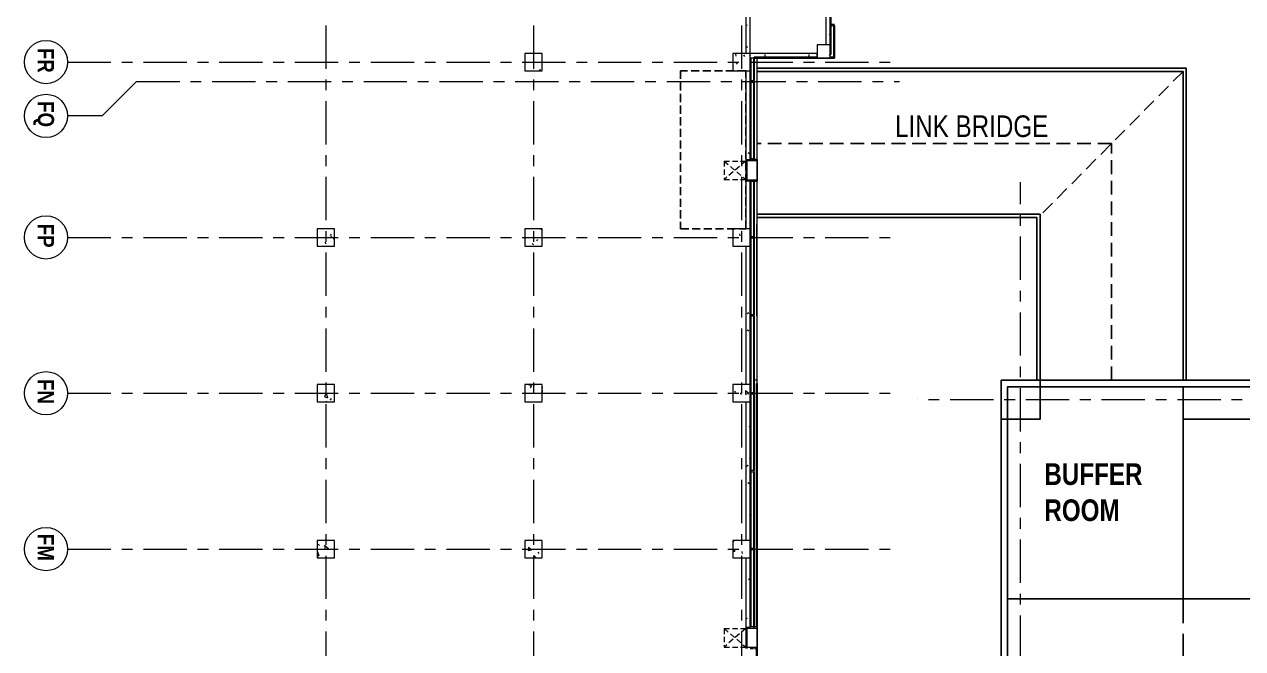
# Model space of a CAD drawing. Header units: millimetres. Extents: x 1009145 to 1153664, y -617377 to -449667.
# Drawn here: x 1009145 to 1065424, y -515087 to -486247 of the extents above; entities that cross this region are included whole.
import ezdxf

# ---------------------------------------------------------------- set-up
doc = ezdxf.new("R2010")
doc.units = ezdxf.units.MM
for name, pattern in [('Access Line', [382.3, 250, -132.3]), ('Centre', [7937.5, 1587.5, -1190.625, 3968.75, -1190.625]), ('IDA - Grid Line', [3500, 2000, -500, 500, -500]), ('IDA - Hidden 065', [537.5, 375, -162.5]), ('IMPORT-DASHED2 _3_', [952.5, 635, -317.5])]:
    doc.linetypes.add(name, pattern=pattern)
doc.layers.get('0').update_dxf_attribs({"color": 2})
for name, color, linetype in [('000_CTCI_CSA', 7, 'Continuous'), ('CTCI', 4, 'Continuous'), ('MOVING', 21, 'Continuous')]:
    doc.layers.add(name, color=color, linetype=linetype)
doc.layers.add('A-_--------_E-', color=7, linetype='Continuous', lineweight=9, true_color=0x00a600)
for name, color, linetype, lineweight in [('A-_ANOTGRID_E', 7, 'Continuous', 9), ('A-_CLAD----_E', 7, 'Continuous', 9), ('A-_CLAD----_E1', 7, 'Continuous', 9), ('A-_FLOR----_E', 7, 'Continuous', 9), ('A-_WALL----_E', 7, 'Continuous', 9), ('A-_WALL----_H', 7, 'Continuous', 9), ('A-_WIND----_E', 7, 'Continuous', 9), ('A-COLN----_E', 7, 'Continuous', 9), ('A-COLN----_E1', 7, 'Continuous', 9)]:
    doc.layers.add(name, color=color, linetype=linetype, lineweight=lineweight)
doc.styles.add('Arial Narrow_B', font='ARIALNB.TTF', dxfattribs={"height": 750})
doc.styles.add('Site Area', font='arial.ttf', dxfattribs={"width": 0.8})
pattern_1 = [(50, (0.0002, 0.0003), (1821.8403, -159.3907), [190.5, -2095.5]), (355, (0.0002, 0.0003), (-352.428, 1910.5674), [152.4, -1676.4]), (100.451, (151.8, -13.3), (1469.4262, 1751.166), [161.9, -1780.901]), (46.184, (0.0002, 508), (2710.791, -420.428), [285.75, -3143.25]), (96.636, (226, 473), (2374.0256, 2474.276), [242.85, -2671.351]), (351.184, (0.0002, 508), (2374.05, 2474.2525), [228.6, -2514.6]), (21, (254, 381), (1516.1442, -1022.6516), [190.5, -2095.5]), (326, (254, 381), (618.021, 1841.8805), [152.4, -1676.4]), (71.451, (380.3, 295.8), (2134.1713, 819.2124), [161.9, -1780.901]), (37.5, (0.0002, 0.0003), (30.88603, 845.5504), [83.82, -1572.26, 83.82, -3300.73]), (37.5, (0.0002, 0.0003), (30.88603, 845.5504), [-1739.9, -1617.98, 83.82, -1598.93]), (7.5, (0.0002, 0.0003), (668.1966, 1001.80575), [83.82, -886.46, 83.82, -2175.51]), (7.5, (0.0002, 0.0003), (668.1966, 1001.80575), [-1054.1, -1534.16, 83.82, -557.53]), (327.5, (-566.4, 0.0003), (1355.90933, -57.2896), [83.82, -551.18, 83.82, -4526.28]), (327.5, (-566.4, 0.0003), (1355.90933, -57.2896), [-718.82, -1897.38, 83.82, -2545.08]), (317.5, (-820.4, 0.0003), (1481.2932, 254.2664), [83.82, -741.68, 83.82, -3098.8]), (317.5, (-820.4, 0.0003), (1481.2932, 254.2664), [-909.32, -1231.9, 83.82, -1783.08])]
pattern_2 = [(50, (0.0002, 0.0003), (1821.8403, -159.3907), [190.5, -2095.5]), (355, (0.0002, 0.0003), (-352.428, 1910.5674), [152.4, -1676.4]), (100.451, (151.8, -13.3), (1469.4262, 1751.166), [161.9, -1780.901]), (46.184, (0.0002, 508), (2710.791, -420.428), [285.75, -3143.25]), (96.636, (226, 473), (2374.0256, 2474.276), [242.85, -2671.351]), (351.184, (0.0002, 508), (2374.05, 2474.2525), [228.6, -2514.6]), (21, (254, 381), (1516.1442, -1022.6516), [190.5, -2095.5]), (326, (254, 381), (618.021, 1841.8805), [152.4, -1676.4]), (71.451, (380.3, 295.8), (2134.1713, 819.2124), [161.9, -1780.901]), (37.5, (0.0002, 0.0003), (30.88603, 845.5504), [83.82, -1572.26, 83.82, -3300.73]), (37.5, (0.0002, 0.0003), (30.88603, 845.5504), [-1739.9, -1617.98, 83.82, -1598.93]), (7.5, (0.0002, 0.0003), (668.1966, 1001.80575), [83.82, -886.46, 83.82, -2175.51]), (7.5, (0.0002, 0.0003), (668.1966, 1001.80575), [-1054.1, -1534.16, 83.82, -557.53]), (327.5, (-566.4, 0.0003), (1355.90933, -57.2896), [83.82, -551.18, 83.82, -4526.28]), (327.5, (-566.4, 0.0003), (1355.90933, -57.2896), [-718.82, -1897.38, 83.82, -2545.08]), (317.5, (-820.4, 0.0003), (1481.2932, 254.2664), [83.82, -741.68, 83.82, -3098.8]), (317.5, (-820.4, 0.0003), (1481.2932, 254.2664), [-909.32, -1231.9, 83.82, -1783.08])]

# ---------------------------------------------------------------- blocks, each defined once
blk = doc.blocks.new('1659_F10N-PROBE_A_XF10N_R25_rvt-1-PH1 LEVEL 3 - PROBE')
at = {"layer": 'A-COLN----_E1'}
h = blk.add_hatch(dxfattribs=at)
h.set_pattern_fill('FP_56', color=252, angle=90, style=0, pattern_type=2)
h.set_pattern_definition([(50, (0.0002, 0.0003), (1821.8403, -159.3907), [190.5, -2095.5]), (355, (0.0002, 0.0003), (-352.428, 1910.5674), [152.4, -1676.4]), (100.451, (151.8, -13.3), (1469.4262, 1751.166), [161.9, -1780.901]), (46.184, (0.0002, 508), (2710.791, -420.428), [285.75, -3143.25]), (96.636, (226, 473), (2374.0256, 2474.276), [242.85, -2671.351]), (351.184, (0.0002, 508), (2374.05, 2474.2525), [228.6, -2514.6]), (21, (254, 381), (1516.1442, -1022.6516), [190.5, -2095.5]), (326, (254, 381), (618.021, 1841.8805), [152.4, -1676.4]), (71.451, (380.3, 295.8), (2134.1713, 819.2124), [161.9, -1780.901]), (37.5, (0.0002, 0.0003), (30.88603, 845.5504), [83.82, -1572.26, 83.82, -3300.73]), (37.5, (0.0002, 0.0003), (30.88603, 845.5504), [-1739.9, -1617.98, 83.82, -1598.93]), (7.5, (0.0002, 0.0003), (668.1966, 1001.80575), [83.82, -886.46, 83.82, -2175.51]), (7.5, (0.0002, 0.0003), (668.1966, 1001.80575), [-1054.1, -1534.16, 83.82, -557.53]), (327.5, (-566.4, 0.0003), (1355.9093, -57.2896), [83.82, -551.18, 83.82, -4526.28]), (327.5, (-566.4, 0.0003), (1355.9093, -57.2896), [-718.82, -1897.38, 83.82, -2545.08]), (317.5, (-820.4, 0.0003), (1481.2932, 254.2664), [83.82, -741.68, 83.82, -3098.8]), (317.5, (-820.4, 0.0003), (1481.2932, 254.2664), [-909.32, -1231.9, 83.82, -1783.08])])
h.paths.add_polyline_path([(851557, 329056), (851557, 329656), (850957, 329656), (850957, 329056)])
h = blk.add_hatch(dxfattribs=at)
h.set_pattern_fill('FP_18', color=252, angle=90, style=0, pattern_type=2)
h.set_pattern_definition([(50, (0.0002, 0.0003), (1821.8403, -159.3907), [190.5, -2095.5]), (355, (0.0002, 0.0003), (-352.428, 1910.5674), [152.4, -1676.4]), (100.451, (151.8, -13.3), (1469.4262, 1751.166), [161.9, -1780.901]), (46.184, (0.0002, 508), (2710.791, -420.428), [285.75, -3143.25]), (96.636, (226, 473), (2374.0256, 2474.276), [242.85, -2671.351]), (351.184, (0.0002, 508), (2374.05, 2474.2525), [228.6, -2514.6]), (21, (254, 381), (1516.1442, -1022.6516), [190.5, -2095.5]), (326, (254, 381), (618.021, 1841.8805), [152.4, -1676.4]), (71.451, (380.3, 295.8), (2134.1713, 819.2124), [161.9, -1780.901]), (37.5, (0.0002, 0.0003), (30.88603, 845.5504), [83.82, -1572.26, 83.82, -3300.73]), (37.5, (0.0002, 0.0003), (30.88603, 845.5504), [-1739.9, -1617.98, 83.82, -1598.93]), (7.5, (0.0002, 0.0003), (668.1966, 1001.80575), [83.82, -886.46, 83.82, -2175.51]), (7.5, (0.0002, 0.0003), (668.1966, 1001.80575), [-1054.1, -1534.16, 83.82, -557.53]), (327.5, (-566.4, 0.0003), (1355.9093, -57.2896), [83.82, -551.18, 83.82, -4526.28]), (327.5, (-566.4, 0.0003), (1355.9093, -57.2896), [-718.82, -1897.38, 83.82, -2545.08]), (317.5, (-820.4, 0.0003), (1481.2932, 254.2664), [83.82, -741.68, 83.82, -3098.8]), (317.5, (-820.4, 0.0003), (1481.2932, 254.2664), [-909.32, -1231.9, 83.82, -1783.08])])
h.paths.add_polyline_path([(852157, 325156), (852157, 325956), (851357, 325956), (851357, 325156)])
h = blk.add_hatch(dxfattribs=at)
h.set_pattern_fill('FP_17', color=252, angle=90, style=0, pattern_type=2)
h.set_pattern_definition([(50, (0.0002, 0.0003), (1821.8403, -159.3907), [190.5, -2095.5]), (355, (0.0002, 0.0003), (-352.428, 1910.5674), [152.4, -1676.4]), (100.451, (151.8, -13.3), (1469.4262, 1751.166), [161.9, -1780.901]), (46.184, (0.0002, 508), (2710.791, -420.428), [285.75, -3143.25]), (96.636, (226, 473), (2374.0256, 2474.276), [242.85, -2671.351]), (351.184, (0.0002, 508), (2374.05, 2474.2525), [228.6, -2514.6]), (21, (254, 381), (1516.1442, -1022.6516), [190.5, -2095.5]), (326, (254, 381), (618.021, 1841.8805), [152.4, -1676.4]), (71.451, (380.3, 295.8), (2134.1713, 819.2124), [161.9, -1780.901]), (37.5, (0.0002, 0.0003), (30.88603, 845.5504), [83.82, -1572.26, 83.82, -3300.73]), (37.5, (0.0002, 0.0003), (30.88603, 845.5504), [-1739.9, -1617.98, 83.82, -1598.93]), (7.5, (0.0002, 0.0003), (668.1966, 1001.80575), [83.82, -886.46, 83.82, -2175.51]), (7.5, (0.0002, 0.0003), (668.1966, 1001.80575), [-1054.1, -1534.16, 83.82, -557.53]), (327.5, (-566.4, 0.0003), (1355.90933, -57.2896), [83.82, -551.18, 83.82, -4526.28]), (327.5, (-566.4, 0.0003), (1355.90933, -57.2896), [-718.82, -1897.38, 83.82, -2545.08]), (317.5, (-820.4, 0.0003), (1481.2932, 254.2664), [83.82, -741.68, 83.82, -3098.8]), (317.5, (-820.4, 0.0003), (1481.2932, 254.2664), [-909.32, -1231.9, 83.82, -1783.08])])
h.paths.add_polyline_path([(860257, 325156), (860257, 325956), (859457, 325956), (859457, 325156)])
h = blk.add_hatch(dxfattribs=at)
h.set_pattern_fill('FP_16', color=252, angle=90, style=0, pattern_type=2)
h.set_pattern_definition(pattern_1)
h.paths.add_polyline_path([(867457, 325156), (867457, 325956), (866657, 325956), (866657, 325156)])
h = blk.add_hatch(dxfattribs=at)
h.set_pattern_fill('FP_15', color=252, angle=90, style=0, pattern_type=2)
h.set_pattern_definition(pattern_1)
h.paths.add_polyline_path([(874657, 325156), (874657, 325956), (873857, 325956), (873857, 325156)])
h = blk.add_hatch(dxfattribs=at)
h.set_pattern_fill('FP_25', color=252, angle=90, style=0, pattern_type=2)
h.set_pattern_definition([(50, (0.0002, 0.0003), (1821.8403, -159.3907), [190.5, -2095.5]), (355, (0.0002, 0.0003), (-352.428, 1910.5674), [152.4, -1676.4]), (100.451, (151.8, -13.3), (1469.4262, 1751.166), [161.9, -1780.901]), (46.184, (0.0002, 508), (2710.791, -420.428), [285.75, -3143.25]), (96.636, (226, 473), (2374.0256, 2474.276), [242.85, -2671.351]), (351.184, (0.0002, 508), (2374.05, 2474.2525), [228.6, -2514.6]), (21, (254, 381), (1516.1442, -1022.6516), [190.5, -2095.5]), (326, (254, 381), (618.021, 1841.8805), [152.4, -1676.4]), (71.451, (380.3, 295.8), (2134.1713, 819.2124), [161.9, -1780.901]), (37.5, (0.0002, 0.0003), (30.88603, 845.5504), [83.82, -1572.26, 83.82, -3300.73]), (37.5, (0.0002, 0.0003), (30.88603, 845.5504), [-1739.9, -1617.98, 83.82, -1598.93]), (7.5, (0.0002, 0.0003), (668.1966, 1001.80575), [83.82, -886.46, 83.82, -2175.51]), (7.5, (0.0002, 0.0003), (668.1966, 1001.80575), [-1054.1, -1534.16, 83.82, -557.53]), (327.5, (-566.4, 0.0003), (1355.9093, -57.2896), [83.82, -551.18, 83.82, -4526.28]), (327.5, (-566.4, 0.0003), (1355.9093, -57.2896), [-718.82, -1897.38, 83.82, -2545.08]), (317.5, (-820.4, 0.0003), (1481.2932, 254.2664), [83.82, -741.68, 83.82, -3098.8]), (317.5, (-820.4, 0.0003), (1481.2932, 254.2664), [-909.32, -1231.9, 83.82, -1783.08])])
h.paths.add_polyline_path([(852157, 315556), (852157, 316356), (851357, 316356), (851357, 315556)])
h = blk.add_hatch(dxfattribs=at)
h.set_pattern_fill('FP_26', color=252, angle=90, style=0, pattern_type=2)
h.set_pattern_definition([(50, (0.0002, 0.0003), (1821.8403, -159.3907), [190.5, -2095.5]), (355, (0.0002, 0.0003), (-352.428, 1910.5674), [152.4, -1676.4]), (100.451, (151.8, -13.3), (1469.4262, 1751.166), [161.9, -1780.901]), (46.184, (0.0002, 508), (2710.791, -420.428), [285.75, -3143.25]), (96.636, (226, 473), (2374.0256, 2474.276), [242.85, -2671.351]), (351.184, (0.0002, 508), (2374.05, 2474.2525), [228.6, -2514.6]), (21, (254, 381), (1516.1442, -1022.6516), [190.5, -2095.5]), (326, (254, 381), (618.021, 1841.8805), [152.4, -1676.4]), (71.451, (380.3, 295.8), (2134.1713, 819.2124), [161.9, -1780.901]), (37.5, (0.0002, 0.0003), (30.88603, 845.5504), [83.82, -1572.26, 83.82, -3300.73]), (37.5, (0.0002, 0.0003), (30.88603, 845.5504), [-1739.9, -1617.98, 83.82, -1598.93]), (7.5, (0.0002, 0.0003), (668.1966, 1001.80575), [83.82, -886.46, 83.82, -2175.51]), (7.5, (0.0002, 0.0003), (668.1966, 1001.80575), [-1054.1, -1534.16, 83.82, -557.53]), (327.5, (-566.4, 0.0003), (1355.90933, -57.2896), [83.82, -551.18, 83.82, -4526.28]), (327.5, (-566.4, 0.0003), (1355.90933, -57.2896), [-718.82, -1897.38, 83.82, -2545.08]), (317.5, (-820.4, 0.0003), (1481.2932, 254.2664), [83.82, -741.68, 83.82, -3098.8]), (317.5, (-820.4, 0.0003), (1481.2932, 254.2664), [-909.32, -1231.9, 83.82, -1783.08])])
h.paths.add_polyline_path([(860257, 315556), (860257, 316356), (859457, 316356), (859457, 315556)])
h = blk.add_hatch(dxfattribs=at)
h.set_pattern_fill('FP_28', color=252, angle=90, style=0, pattern_type=2)
h.set_pattern_definition(pattern_2)
h.paths.add_polyline_path([(867457, 315556), (867457, 316356), (866657, 316356), (866657, 315556)])
h = blk.add_hatch(dxfattribs=at)
h.set_pattern_fill('FP_30', color=252, angle=90, style=0, pattern_type=2)
h.set_pattern_definition(pattern_2)
h.paths.add_polyline_path([(874657, 315556), (874657, 316356), (873857, 316356), (873857, 315556)])
h = blk.add_hatch(dxfattribs=at)
h.set_pattern_fill('FP_27', color=252, angle=90, style=0, pattern_type=2)
h.set_pattern_definition([(50, (0.0002, 0.0003), (1821.8403, -159.3907), [190.5, -2095.5]), (355, (0.0002, 0.0003), (-352.428, 1910.5674), [152.4, -1676.4]), (100.451, (151.8, -13.3), (1469.4262, 1751.166), [161.9, -1780.901]), (46.184, (0.0002, 508), (2710.791, -420.428), [285.75, -3143.25]), (96.636, (226, 473), (2374.0256, 2474.276), [242.85, -2671.351]), (351.184, (0.0002, 508), (2374.05, 2474.2525), [228.6, -2514.6]), (21, (254, 381), (1516.1442, -1022.6516), [190.5, -2095.5]), (326, (254, 381), (618.021, 1841.8805), [152.4, -1676.4]), (71.451, (380.3, 295.8), (2134.1713, 819.2124), [161.9, -1780.901]), (37.5, (0.0002, 0.0003), (30.88603, 845.5504), [83.82, -1572.26, 83.82, -3300.73]), (37.5, (0.0002, 0.0003), (30.88603, 845.5504), [-1739.9, -1617.98, 83.82, -1598.93]), (7.5, (0.0002, 0.0003), (668.1966, 1001.80575), [83.82, -886.46, 83.82, -2175.51]), (7.5, (0.0002, 0.0003), (668.1966, 1001.80575), [-1054.1, -1534.16, 83.82, -557.53]), (327.5, (-566.4, 0.0003), (1355.9093, -57.2896), [83.82, -551.18, 83.82, -4526.28]), (327.5, (-566.4, 0.0003), (1355.9093, -57.2896), [-718.82, -1897.38, 83.82, -2545.08]), (317.5, (-820.4, 0.0003), (1481.2932, 254.2664), [83.82, -741.68, 83.82, -3098.8]), (317.5, (-820.4, 0.0003), (1481.2932, 254.2664), [-909.32, -1231.9, 83.82, -1783.08])])
h.paths.add_polyline_path([(860257, 305956), (860257, 306756), (859457, 306756), (859457, 305956)])
h = blk.add_hatch(dxfattribs=at)
h.set_pattern_fill('FP_29', color=252, angle=90, style=0, pattern_type=2)
h.set_pattern_definition([(50, (0.0002, 0.0003), (1821.8403, -159.3907), [190.5, -2095.5]), (355, (0.0002, 0.0003), (-352.428, 1910.5674), [152.4, -1676.4]), (100.451, (151.8, -13.3), (1469.4262, 1751.166), [161.9, -1780.901]), (46.184, (0.0002, 508), (2710.791, -420.428), [285.75, -3143.25]), (96.636, (226, 473), (2374.0256, 2474.276), [242.85, -2671.351]), (351.184, (0.0002, 508), (2374.05, 2474.2525), [228.6, -2514.6]), (21, (254, 381), (1516.1442, -1022.6516), [190.5, -2095.5]), (326, (254, 381), (618.021, 1841.8805), [152.4, -1676.4]), (71.451, (380.3, 295.8), (2134.1713, 819.2124), [161.9, -1780.901]), (37.5, (0.0002, 0.0003), (30.88603, 845.5504), [83.82, -1572.26, 83.82, -3300.73]), (37.5, (0.0002, 0.0003), (30.88603, 845.5504), [-1739.9, -1617.98, 83.82, -1598.93]), (7.5, (0.0002, 0.0003), (668.1966, 1001.80575), [83.82, -886.46, 83.82, -2175.51]), (7.5, (0.0002, 0.0003), (668.1966, 1001.80575), [-1054.1, -1534.16, 83.82, -557.53]), (327.5, (-566.4, 0.0003), (1355.90933, -57.2896), [83.82, -551.18, 83.82, -4526.28]), (327.5, (-566.4, 0.0003), (1355.90933, -57.2896), [-718.82, -1897.38, 83.82, -2545.08]), (317.5, (-820.4, 0.0003), (1481.2932, 254.2664), [83.82, -741.68, 83.82, -3098.8]), (317.5, (-820.4, 0.0003), (1481.2932, 254.2664), [-909.32, -1231.9, 83.82, -1783.08])])
h.paths.add_polyline_path([(867457, 305956), (867457, 306756), (866657, 306756), (866657, 305956)])
h = blk.add_hatch(dxfattribs=at)
h.set_pattern_fill('FP_31', color=252, angle=90, style=0, pattern_type=2)
h.set_pattern_definition([(50, (0.0002, 0.0003), (1821.8403, -159.3907), [190.5, -2095.5]), (355, (0.0002, 0.0003), (-352.428, 1910.5674), [152.4, -1676.4]), (100.451, (151.8, -13.3), (1469.4262, 1751.166), [161.9, -1780.901]), (46.184, (0.0002, 508), (2710.791, -420.428), [285.75, -3143.25]), (96.636, (226, 473), (2374.0256, 2474.276), [242.85, -2671.351]), (351.184, (0.0002, 508), (2374.05, 2474.2525), [228.6, -2514.6]), (21, (254, 381), (1516.1442, -1022.6516), [190.5, -2095.5]), (326, (254, 381), (618.021, 1841.8805), [152.4, -1676.4]), (71.451, (380.3, 295.8), (2134.1713, 819.2124), [161.9, -1780.901]), (37.5, (0.0002, 0.0003), (30.88603, 845.5504), [83.82, -1572.26, 83.82, -3300.73]), (37.5, (0.0002, 0.0003), (30.88603, 845.5504), [-1739.9, -1617.98, 83.82, -1598.93]), (7.5, (0.0002, 0.0003), (668.1966, 1001.80575), [83.82, -886.46, 83.82, -2175.51]), (7.5, (0.0002, 0.0003), (668.1966, 1001.80575), [-1054.1, -1534.16, 83.82, -557.53]), (327.5, (-566.4, 0.0003), (1355.90933, -57.2896), [83.82, -551.18, 83.82, -4526.28]), (327.5, (-566.4, 0.0003), (1355.90933, -57.2896), [-718.82, -1897.38, 83.82, -2545.08]), (317.5, (-820.4, 0.0003), (1481.2932, 254.2664), [83.82, -741.68, 83.82, -3098.8]), (317.5, (-820.4, 0.0003), (1481.2932, 254.2664), [-909.32, -1231.9, 83.82, -1783.08])])
h.paths.add_polyline_path([(874657, 305956), (874657, 306756), (873857, 306756), (873857, 305956)])
at = {"layer": 'A-_ANOTGRID_E', "color": 252, "linetype": 'IDA - Grid Line'}
for p, q in [((851757, 294432), (851757, 332853)), ((852657, 297607), (852657, 332853)), ((859857, 294432), (859857, 332853)), ((867057, 294432), (867057, 332853)), ((874257, 294432), (874257, 332853)), ((822064, 325556), (979147, 325556)), ((822064, 315956), (979147, 315956)), ((822064, 306356), (979147, 306356))]:
    blk.add_line(p, q, dxfattribs=at)
at = {"layer": 'A-_ANOTGRID_E', "color": 252}
for p, q in [((852657, 297607), (854245, 296020)), ((854245, 296020), (854245, 294432))]:
    blk.add_line(p, q, dxfattribs=at)
for centre in [(851757, 293432), (854245, 293432), (859857, 293432), (867057, 293432), (874257, 293432)]:
    blk.add_circle(centre, 1000, dxfattribs=at)
at = {"layer": 'A-_CLAD----_E', "color": 252}
for p, q in [((851557, 329866), (850067, 329866)), ((850067, 329866), (850067, 329816)), ((850067, 329816), (851557, 329816)), ((851582, 329841), (851532, 329841)), ((851532, 329841), (851532, 329656)), ((851557, 329816), (851557, 329866)), ((851582, 326141), (851582, 329841)), ((851532, 329056), (851532, 326141)), ((851532, 326141), (851582, 326141)), ((852632, 326166), (851557, 326166)), ((851557, 326166), (851557, 326116)), ((851557, 326116), (852632, 326116)), ((852632, 326116), (852632, 326166)), ((856232, 326166), (852682, 326166)), ((852682, 326166), (852682, 326116)), ((852682, 326116), (856232, 326116)), ((856232, 326116), (856232, 326166)), ((856261, 326166), (856282, 326166)), ((856261, 326116), (856261, 326166)), ((856282, 326116), (856261, 326116)), ((856282, 326166), (856282, 326116)), ((859832, 326166), (857261, 326166)), ((857261, 326166), (857261, 326116)), ((857261, 326116), (859832, 326116)), ((859832, 326116), (859832, 326166)), ((863432, 326166), (859882, 326166)), ((859882, 326166), (859882, 326116)), ((859882, 326116), (863432, 326116)), ((863432, 326116), (863432, 326166)), ((867032, 326166), (863482, 326166)), ((863482, 326166), (863482, 326116)), ((863482, 326116), (867032, 326116)), ((867032, 326116), (867032, 326166)), ((870632, 326166), (867082, 326166)), ((867082, 326166), (867082, 326116)), ((867082, 326116), (870632, 326116)), ((870632, 326116), (870632, 326166)), ((874232, 326166), (870682, 326166)), ((870682, 326166), (870682, 326116)), ((870682, 326116), (874232, 326116)), ((874232, 326116), (874232, 326166)), ((877857, 326166), (874282, 326166)), ((874282, 326166), (874282, 326116)), ((874282, 326116), (877857, 326116)), ((877857, 326116), (877857, 326166))]:
    blk.add_line(p, q, dxfattribs=at)
at = {"layer": 'A-_CLAD----_E1', "color": 252, "extrusion": (0, 0, -1)}
for p, q in [((850017, 329841), (850017, 329691)), ((850067, 329841), (850017, 329841)), ((850067, 329691), (850067, 329841)), ((850017, 329691), (850067, 329691)), ((852632, 326141), (852632, 325991)), ((852682, 326141), (852632, 326141)), ((852632, 325991), (852682, 325991)), ((852682, 325991), (852682, 326141)), ((856232, 326141), (856232, 325991)), ((856282, 326141), (856232, 326141)), ((856232, 325991), (856282, 325991)), ((856282, 325991), (856282, 326141)), ((859832, 326141), (859832, 325991)), ((859882, 326141), (859832, 326141)), ((859832, 325991), (859882, 325991)), ((859882, 325991), (859882, 326141)), ((863432, 326141), (863432, 325991)), ((863482, 326141), (863432, 326141)), ((863432, 325991), (863482, 325991)), ((863482, 325991), (863482, 326141)), ((867032, 326141), (867032, 325991)), ((867082, 326141), (867032, 326141)), ((867032, 325991), (867082, 325991)), ((867082, 325991), (867082, 326141)), ((870632, 326141), (870632, 325991)), ((870682, 326141), (870632, 326141)), ((870632, 325991), (870682, 325991)), ((870682, 325991), (870682, 326141)), ((874232, 326141), (874232, 325991)), ((874282, 326141), (874232, 326141)), ((874232, 325991), (874282, 325991)), ((874282, 325991), (874282, 326141))]:
    blk.add_line(p, q, dxfattribs=at)
at = {"layer": 'A-_CLAD----_E1', "color": 252}
for p, q in [((846867, 329691), (850017, 329691)), ((850067, 329691), (851407, 329691)), ((851407, 329691), (851407, 329656)), ((851557, 325991), (852632, 325991)), ((852682, 325991), (856232, 325991)), ((857261, 325991), (859832, 325991)), ((859882, 325991), (863432, 325991)), ((863482, 325991), (867032, 325991)), ((867082, 325991), (870632, 325991)), ((870682, 325991), (874232, 325991)), ((874282, 325991), (877857, 325991))]:
    blk.add_line(p, q, dxfattribs=at)
at = {"layer": 'A-_WALL----_E', "color": 252}
for p, q in [((850957, 329656), (846657, 329656)), ((846657, 329456), (850957, 329456)), ((851357, 329056), (851357, 325956)), ((851557, 329056), (851357, 329056)), ((851557, 325956), (851557, 329056)), ((851357, 325956), (847157, 325956)), ((856264, 325956), (852157, 325956)), ((856264, 325756), (856264, 325956)), ((859457, 325956), (857261, 325956)), ((857261, 325956), (857261, 325756)), ((866657, 325956), (860257, 325956)), ((873857, 325956), (867457, 325956)), ((877861, 325956), (874657, 325956)), ((877861, 325756), (877861, 325956)), ((847157, 325756), (851357, 325756)), ((852157, 325756), (856264, 325756)), ((857261, 325756), (859457, 325756)), ((860257, 325756), (866657, 325756)), ((867457, 325756), (873857, 325756)), ((874657, 325756), (877861, 325756))]:
    blk.add_line(p, q, dxfattribs=at)
at = {"layer": 'A-_WALL----_H', "color": 252, "linetype": 'Continuous'}
for p, q in [((850521, 329656), (850492, 329605)), ((851408, 328676), (851492, 328676)), ((851408, 326644), (851492, 326644)), ((850731, 325956), (850727, 325949)), ((855999, 325936), (855957, 325863)), ((863372, 325825), (863330, 325898)), ((864190, 325899), (864148, 325826)), ((865983, 325956), (865976, 325944)), ((868602, 325912), (868576, 325956)), ((870089, 325956), (870071, 325926)), ((870429, 325794), (870388, 325866)), ((871247, 325931), (871205, 325858)), ((872697, 325930), (872682, 325956)), ((875659, 325880), (875617, 325953)), ((850075, 325836), (850033, 325763)), ((851085, 325771), (851043, 325843)), ((854027, 325756), (854005, 325793)), ((876317, 325756), (876311, 325767)), ((877487, 325762), (877445, 325835)), ((877611, 325776), (877599, 325756))]:
    blk.add_line(p, q, dxfattribs=at)
at = {"layer": 'A-_WIND----_E', "color": 252}
for p, q in [((856261, 326281), (856261, 326166)), ((856311, 326281), (856261, 326281)), ((856261, 325991), (856261, 325956)), ((856311, 325806), (856311, 326281)), ((857211, 326281), (856311, 326281)), ((857261, 326281), (857211, 326281)), ((857211, 326281), (857211, 325806)), ((857261, 326166), (857261, 326281)), ((857261, 325956), (857261, 326116)), ((877857, 326281), (877857, 326166)), ((877907, 326281), (877857, 326281)), ((877857, 326116), (877857, 325956)), ((877907, 325806), (877907, 326281)), ((878807, 326281), (877907, 326281)), ((878857, 326281), (878807, 326281)), ((878807, 326281), (878807, 325806)), ((878857, 326166), (878857, 326281)), ((878857, 325956), (878857, 326116)), ((856311, 325806), (856264, 325806)), ((856264, 325806), (856311, 325806)), ((856264, 325756), (856311, 325756)), ((856311, 325791), (856311, 325806)), ((857211, 325806), (856311, 325806)), ((856311, 325806), (857211, 325806)), ((856311, 325791), (856311, 325756)), ((856361, 325791), (856311, 325791)), ((856311, 325756), (856361, 325756)), ((857161, 325791), (856361, 325791)), ((856361, 325756), (856361, 325791)), ((857161, 325778), (856361, 325778)), ((856361, 325778), (856361, 325770)), ((856361, 325770), (857161, 325770)), ((856361, 325756), (857161, 325756)), ((857211, 325791), (857161, 325791)), ((857161, 325791), (857161, 325756)), ((857161, 325770), (857161, 325778)), ((857161, 325756), (857211, 325756)), ((857261, 325806), (857211, 325806)), ((857211, 325806), (857211, 325791)), ((857211, 325806), (857261, 325806)), ((857211, 325756), (857211, 325791)), ((857211, 325756), (857261, 325756)), ((877907, 325806), (877861, 325806)), ((877861, 325806), (877907, 325806)), ((877861, 325756), (877907, 325756)), ((877907, 325791), (877907, 325806)), ((878807, 325806), (877907, 325806)), ((877907, 325806), (878807, 325806)), ((877907, 325791), (877907, 325756)), ((877957, 325791), (877907, 325791)), ((877907, 325756), (877957, 325756)), ((878757, 325791), (877957, 325791)), ((877957, 325756), (877957, 325791)), ((878757, 325778), (877957, 325778)), ((877957, 325778), (877957, 325770)), ((877957, 325770), (878757, 325770)), ((877957, 325756), (878757, 325756)), ((878807, 325791), (878757, 325791)), ((878757, 325791), (878757, 325756)), ((878757, 325770), (878757, 325778)), ((878757, 325756), (878807, 325756)), ((878857, 325806), (878807, 325806)), ((878807, 325806), (878807, 325791)), ((878807, 325806), (878857, 325806)), ((878807, 325756), (878807, 325791)), ((878807, 325756), (878857, 325756))]:
    blk.add_line(p, q, dxfattribs=at)
at = {"layer": 'A-_WIND----_E', "color": 252, "linetype": 'Centre'}
for p, q in [((856261, 326281), (857261, 326281)), ((856682, 326281), (856366, 326281)), ((877857, 326281), (878857, 326281)), ((878278, 326281), (877962, 326281))]:
    blk.add_line(p, q, dxfattribs=at)
at = {"layer": 'A-_WIND----_E', "color": 252, "linetype": 'Access Line'}
for p, q in [((856336, 324756), (856336, 325756)), ((856336, 325756), (857186, 324756)), ((856336, 324756), (857186, 325756)), ((857186, 324756), (857186, 325756)), ((877932, 324756), (877932, 325756)), ((877932, 325756), (878782, 324756)), ((877932, 324756), (878782, 325756)), ((878782, 324756), (878782, 325756)), ((856336, 324756), (857186, 324756)), ((877932, 324756), (878782, 324756))]:
    blk.add_line(p, q, dxfattribs=at)
at = {"layer": 'A-COLN----_E', "color": 252}
for p, q in [((850957, 329656), (850957, 329056)), ((851557, 329656), (850957, 329656)), ((851557, 329056), (851557, 329656)), ((850957, 329056), (851557, 329056)), ((851357, 325956), (851357, 325156)), ((852157, 325956), (851357, 325956)), ((852157, 325156), (852157, 325956)), ((859457, 325956), (859457, 325156)), ((860257, 325956), (859457, 325956)), ((860257, 325156), (860257, 325956)), ((866657, 325956), (866657, 325156)), ((867457, 325956), (866657, 325956)), ((867457, 325156), (867457, 325956)), ((873857, 325956), (873857, 325156)), ((874657, 325956), (873857, 325956)), ((874657, 325156), (874657, 325956)), ((851357, 325156), (852157, 325156)), ((859457, 325156), (860257, 325156)), ((866657, 325156), (867457, 325156)), ((873857, 325156), (874657, 325156)), ((851357, 316356), (851357, 315556)), ((852157, 316356), (851357, 316356)), ((852157, 315556), (852157, 316356)), ((859457, 316356), (859457, 315556)), ((860257, 316356), (859457, 316356)), ((860257, 315556), (860257, 316356)), ((866657, 316356), (866657, 315556)), ((867457, 316356), (866657, 316356)), ((867457, 315556), (867457, 316356)), ((873857, 316356), (873857, 315556)), ((874657, 316356), (873857, 316356)), ((874657, 315556), (874657, 316356)), ((851357, 315556), (852157, 315556)), ((859457, 315556), (860257, 315556)), ((866657, 315556), (867457, 315556)), ((873857, 315556), (874657, 315556)), ((859457, 306756), (859457, 305956)), ((860257, 306756), (859457, 306756)), ((860257, 305956), (860257, 306756)), ((866657, 306756), (866657, 305956)), ((867457, 306756), (866657, 306756)), ((867457, 305956), (867457, 306756)), ((873857, 306756), (873857, 305956)), ((874657, 306756), (873857, 306756)), ((874657, 305956), (874657, 306756)), ((859457, 305956), (860257, 305956)), ((866657, 305956), (867457, 305956)), ((873857, 305956), (874657, 305956))]:
    blk.add_line(p, q, dxfattribs=at)
at = {"layer": 'A-_ANOTGRID_E', "color": 252, "style": 'Arial Narrow_B'}
for s, p in [('FR', (851106, 293054)), ('FQ', (853568, 293054)), ('FP', (859231, 293054)), ('FN', (866406, 293054)), ('FM', (873557, 293054))]:
    blk.add_text(s, height=750, dxfattribs=at).set_placement(p)
blk = doc.blocks.new('CTCI_Building shape and Grid line')
at = {"color": 252}
blk.add_lwpolyline([(1040123, -156750), (1041923, -156750), (1041923, -158550), (1040123, -158550)], close=True, dxfattribs=at)
at = {"layer": '000_CTCI_CSA', "color": 252}
for p, q in [((1040123, -158550), (1040123, -82350)), ((1040423, -158250), (1040423, -82650)), ((1117523, -158550), (1040123, -158550)), ((1117223, -158250), (1040423, -158250))]:
    blk.add_line(p, q, dxfattribs=at)
at = {"layer": 'A-_ANOTGRID_E', "color": 252, "linetype": 'IDA - Grid Line'}
for p, q in [((1041023, -74909), (1041023, -162419)), ((1129987, -157650), (1030978, -157650))]:
    blk.add_line(p, q, dxfattribs=at)

msp = doc.modelspace()

# ---------------------------------------------------------------- linework, layer by layer
at = {"layer": '000_CTCI_CSA', "color": 252, "linetype": 'IDA - Hidden 065'}
msp.add_lwpolyline([(1042469.3, -488387.3), (1039458.5, -488387.3), (1039458.5, -495687.3), (1042469.3, -495687.3)], close=True, dxfattribs=at)
at = {"layer": '000_CTCI_CSA', "color": 252}
for points in [[(1062819.3, -502687.3), (1062819.3, -488271.7), (1042978.5, -488271.7)], [(1062669.3, -502687.3), (1062669.3, -488421.7), (1042978.5, -488421.7)], [(1056069.3, -502687.3), (1056069.3, -495021.7), (1042978.5, -495021.7)], [(1055919.3, -502687.3), (1055919.3, -495171.7), (1042978.5, -495171.7)], [(1042978.5, -495487.3), (1042978.5, -499712.3)]]:
    msp.add_lwpolyline(points, dxfattribs=at)
at = {"layer": '000_CTCI_CSA', "color": 252, "linetype": 'IMPORT-DASHED2 _3_'}
for points in [[(1062669.3, -488421.7), (1056069.3, -495081.9)], [(1059369.3, -502687.3), (1059369.3, -491751.8), (1042978.5, -491751.8)]]:
    msp.add_lwpolyline(points, dxfattribs=at)
at = {"layer": 'A-_--------_E-', "color": 252, "lineweight": 35}
for p, q in [((1042978.5, -502837.3), (1042976.5, -514087.3)), ((1042976.3, -515087.3), (1042976.1, -516337.3))]:
    msp.add_line(p, q, dxfattribs=at)
at = {"layer": 'A-_FLOR----_E', "color": 252}
for p, q in [((1042704.3, -502687.3), (1042669.3, -502687.3)), ((1042978.5, -502687.3), (1042879.3, -502687.3))]:
    msp.add_line(p, q, dxfattribs=at)
at = {"layer": 'A-_WALL----_E', "color": 252}
for p, q in [((1042978.5, -487812.3), (1042978.5, -502687.3)), ((1042978.5, -502687.3), (1042978.5, -502837.3))]:
    msp.add_line(p, q, dxfattribs=at)
at = {"layer": 'CTCI', "color": 252}
msp.add_lwpolyline([(1129919.3, -502987.3), (1129919.3, -506187.3), (1122269.3, -506187.3), (1122269.3, -512787.3), (1097369.3, -512787.3), (1097369.3, -512787.3), (1074969.3, -512787.3), (1074969.3, -512787.3), (1062669.3, -512787.3), (1062669.3, -504487.3), (1073569.3, -504487.3), (1073569.3, -510787.3), (1087269.3, -510787.3), (1087269.3, -505787.3), (1117269.3, -505787.3), (1117269.3, -502987.3), (1129919.3, -502987.3)], dxfattribs=at)
at = {"layer": 'MOVING', "color": 252, "linetype": 'IDA - Hidden 065', "ltscale": 3}
msp.add_lwpolyline([(1062669.3, -512787.3), (1062669.3, -532887.3)], dxfattribs=at)

# ---------------------------------------------------------------- block references
at = {"color": 252, "lineweight": 5, "rotation": 270}
msp.add_blockref('1659_F10N-PROBE_A_XF10N_R25_rvt-1-PH1 LEVEL 3 - PROBE', (716713.2, 363769.8), dxfattribs=at)

# ---------------------------------------------------------------- texts
at = {"color": 252, "lineweight": 53, "insert": (1049366.5, -490452.7), "char_height": 1000, "width": 7027.147, "attachment_point": 1, "style": 'Site Area'}
msp.add_mtext('LINK BRIDGE', dxfattribs=at)
at = {"layer": 'CTCI', "color": 252, "lineweight": 53, "insert": (1056264.7, -506524.5, 0), "char_height": 1000, "attachment_point": 1, "style": 'Site Area', "bg_fill": 3, "box_fill_scale": 1.5, "bg_fill_color": 256, "bg_fill_transparency": 0}
msp.add_mtext_dynamic_manual_height_columns('{\\fArial|b1|i0|c0|p34;BUFFER\\PROOM}', width=4424.152, gutter_width=24254.8, heights=[0], dxfattribs=at)

# ---------------------------------------------------------------- next in the draw order: linework, layer by layer
at = {"layer": 'CTCI', "color": 252}
msp.add_lwpolyline([(1062669.3, -512787.3), (1062669.3, -502987.3), (1054569.3, -502987.3), (1054569.3, -512787.3)], close=True, dxfattribs=at)

# ---------------------------------------------------------------- next in the draw order: block references
at = {"layer": '000_CTCI_CSA', "color": 252, "rotation": 270}
msp.add_blockref('CTCI_Building shape and Grid line', (1212818.9, 537435.8), dxfattribs=at)

doc.saveas('drawing.dxf')
